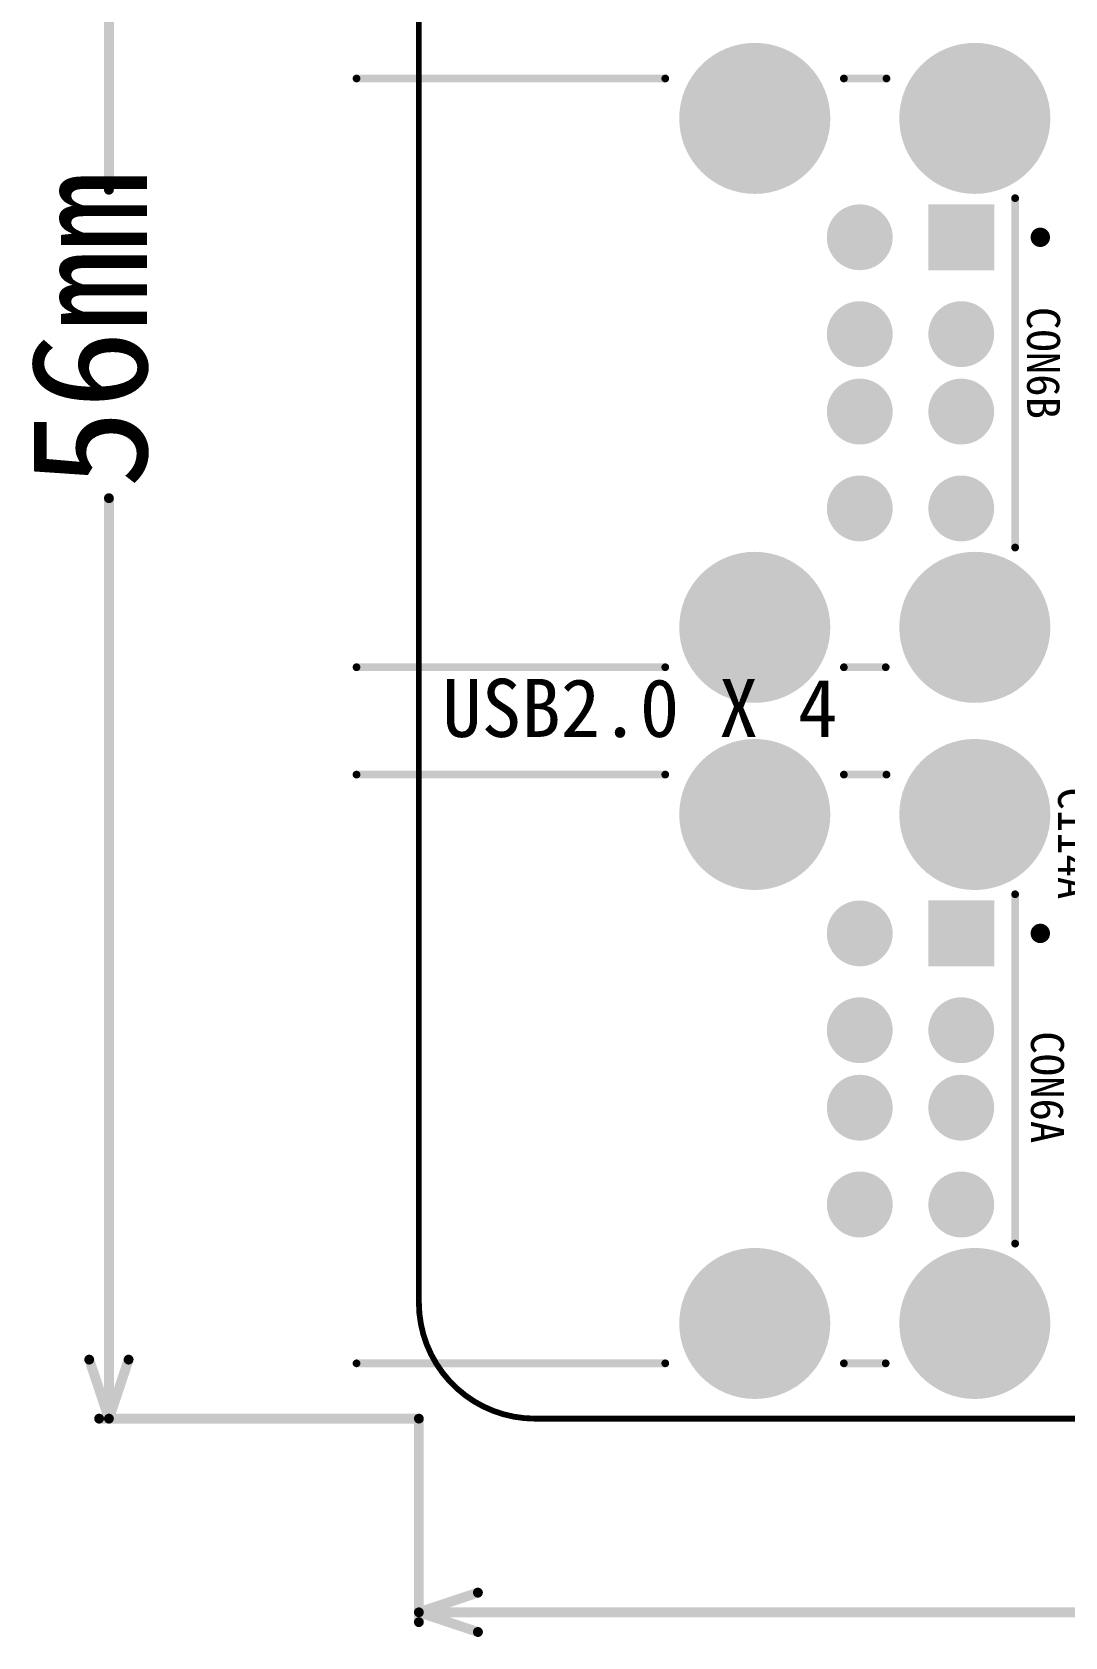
# Model space of a CAD drawing. Header units: millimetres. Extents: x 15 to 121, y 19 to 88.
# Drawn here: x 15.42 to 42.07, y 19.76 to 61.2 of the extents above; entities that cross this region are included whole.
import ezdxf

# ---------------------------------------------------------------- set-up
doc = ezdxf.new("R2010")
doc.units = ezdxf.units.MM
for name, color, linetype in [('KeepOutLayer', 6, 'Continuous'), ('Mechanical2', 216, 'Continuous'), ('TopOverlay', 2, 'Continuous'), ('TopSolder', 216, 'Continuous')]:
    doc.layers.add(name, color=color, linetype=linetype)

# ---------------------------------------------------------------- blocks, each defined once
blk = doc.blocks.new('VT_001_2_4W2200_55')
at = {"layer": 'TopOverlay', "const_width": 0.2}
for points in [[(3.03, 11.1), (1.95, 11.1)], [(15.61, 11.1), (7.64, 11.1)], [(-1.39, 8.01), (-1.39, -1.01)], [(3.03, -4.1), (1.93, -4.1)], [(15.61, -4.1), (7.64, -4.1)]]:
    blk.add_lwpolyline(points, dxfattribs=at)
at = {"layer": 'TopOverlay'}
for points, const_width in [([(1.9, 11.1, 1), (2, 11.1, 1)], 0.1), ([(2.98, 11.1, 1), (3.08, 11.1, 1)], 0.1), ([(7.59, 11.1, 1), (7.69, 11.1, 1)], 0.1), ([(15.56, 11.1, 1), (15.66, 11.1, 1)], 0.1), ([(-1.44, 8.01, 1), (-1.34, 8.01, 1)], 0.1), ([(-1.915, 0, 1), (-2.165, 0, 1)], 0.25), ([(-2.228, 0, 1), (-2.103, 0, 1)], 0.125), ([(-1.977, 0, 1), (-1.853, 0, 1)], 0.125), ([(-1.44, -1.01, 1), (-1.34, -1.01, 1)], 0.1), ([(1.88, -4.1, 1), (1.98, -4.1, 1)], 0.1), ([(2.98, -4.1, 1), (3.08, -4.1, 1)], 0.1), ([(7.59, -4.1, 1), (7.69, -4.1, 1)], 0.1), ([(15.56, -4.1, 1), (15.66, -4.1, 1)], 0.1)]:
    blk.add_lwpolyline(points, format="xyb", close=True, dxfattribs=dict(at, const_width=const_width))
at = {"layer": 'TopSolder'}
for points, const_width in [([(-1.325, 10.07, 1), (0.625, 10.07, 1)], 1.95), ([(4.355, 10.07, 1), (6.305, 10.07, 1)], 1.95), ([(-0.425, 7, 1), (0.425, 7, 1)], 0.85), ([(2.195, 7, 1), (3.045, 7, 1)], 0.85), ([(-0.425, 4.5, 1), (0.425, 4.5, 1)], 0.85), ([(2.195, 4.5, 1), (3.045, 4.5, 1)], 0.85), ([(-0.425, 2.5, 1), (0.425, 2.5, 1)], 0.85), ([(2.195, 2.5, 1), (3.045, 2.5, 1)], 0.85), ([(2.195, 0, 1), (3.045, 0, 1)], 0.85), ([(-1.325, -3.07, 1), (0.625, -3.07, 1)], 1.95), ([(4.355, -3.07, 1), (6.305, -3.07, 1)], 1.95)]:
    blk.add_lwpolyline(points, format="xyb", close=True, dxfattribs=dict(at, const_width=const_width))
blk.add_solid([(0.85, -0.85), (0.85, 0.85), (-0.85, -0.85), (-0.85, 0.85)], dxfattribs=at)
blk = doc.blocks.new('VT_001_2_4W2200_81')
at = {"layer": 'TopOverlay', "const_width": 0.2}
for points in [[(3.03, 11.1), (1.95, 11.1)], [(15.61, 11.1), (7.64, 11.1)], [(-1.39, 8.01), (-1.39, -1.01)], [(3.03, -4.1), (1.93, -4.1)], [(15.61, -4.1), (7.64, -4.1)]]:
    blk.add_lwpolyline(points, dxfattribs=at)
at = {"layer": 'TopOverlay'}
for points, const_width in [([(1.9, 11.1, 1), (2, 11.1, 1)], 0.1), ([(2.98, 11.1, 1), (3.08, 11.1, 1)], 0.1), ([(7.59, 11.1, 1), (7.69, 11.1, 1)], 0.1), ([(15.56, 11.1, 1), (15.66, 11.1, 1)], 0.1), ([(-1.44, 8.01, 1), (-1.34, 8.01, 1)], 0.1), ([(-1.915, 0, 1), (-2.165, 0, 1)], 0.25), ([(-2.228, 0, 1), (-2.103, 0, 1)], 0.125), ([(-1.977, 0, 1), (-1.853, 0, 1)], 0.125), ([(-1.44, -1.01, 1), (-1.34, -1.01, 1)], 0.1), ([(1.88, -4.1, 1), (1.98, -4.1, 1)], 0.1), ([(2.98, -4.1, 1), (3.08, -4.1, 1)], 0.1), ([(7.59, -4.1, 1), (7.69, -4.1, 1)], 0.1), ([(15.56, -4.1, 1), (15.66, -4.1, 1)], 0.1)]:
    blk.add_lwpolyline(points, format="xyb", close=True, dxfattribs=dict(at, const_width=const_width))
at = {"layer": 'TopSolder'}
for points, const_width in [([(-1.325, 10.07, 1), (0.625, 10.07, 1)], 1.95), ([(4.355, 10.07, 1), (6.305, 10.07, 1)], 1.95), ([(-0.425, 7, 1), (0.425, 7, 1)], 0.85), ([(2.195, 7, 1), (3.045, 7, 1)], 0.85), ([(-0.425, 4.5, 1), (0.425, 4.5, 1)], 0.85), ([(2.195, 4.5, 1), (3.045, 4.5, 1)], 0.85), ([(-0.425, 2.5, 1), (0.425, 2.5, 1)], 0.85), ([(2.195, 2.5, 1), (3.045, 2.5, 1)], 0.85), ([(2.195, 0, 1), (3.045, 0, 1)], 0.85), ([(-1.325, -3.07, 1), (0.625, -3.07, 1)], 1.95), ([(4.355, -3.07, 1), (6.305, -3.07, 1)], 1.95)]:
    blk.add_lwpolyline(points, format="xyb", close=True, dxfattribs=dict(at, const_width=const_width))
blk.add_solid([(0.85, -0.85), (0.85, 0.85), (-0.85, -0.85), (-0.85, 0.85)], dxfattribs=at)

msp = doc.modelspace()

# ---------------------------------------------------------------- linework, layer by layer
at = {"layer": 'KeepOutLayer', "const_width": 0.15}
for points in [[(25.4, 28.4), (25.4, 78.4)], [(28.4, 25.4), (107.4, 25.4)]]:
    msp.add_lwpolyline(points, dxfattribs=at)
at = {"layer": 'KeepOutLayer', "const_width": 0.075}
for points in [[(25.362, 28.4, 1), (25.438, 28.4, 1)], [(25.362, 28.4, 1), (25.438, 28.4, 1)], [(28.362, 25.4, 1), (28.437, 25.4, 1)], [(28.362, 25.4, 1), (28.437, 25.4, 1)]]:
    msp.add_lwpolyline(points, format="xyb", close=True, dxfattribs=at)
at = {"layer": 'KeepOutLayer', "const_width": 0.15}
msp.add_lwpolyline([(28.4, 25.4, -0.414214), (25.4, 28.4)], format="xyb", dxfattribs=at)
at = {"layer": 'Mechanical2', "const_width": 0.254}
for points in [[(17.4, 57.128), (17.4, 81.4)], [(17.4, 25.4), (17.4, 49.164)], [(16.892, 26.924), (17.4, 25.4)], [(17.4, 25.4), (17.908, 26.924)], [(17.146, 25.4), (25.4, 25.4)], [(25.4, 20.146), (25.4, 25.4)], [(25.4, 20.4), (26.924, 20.908)], [(25.4, 20.4), (63.659, 20.4)], [(25.4, 20.4), (26.924, 19.892)]]:
    msp.add_lwpolyline(points, dxfattribs=at)
at = {"layer": 'Mechanical2', "const_width": 0.127}
for points in [[(17.336, 57.128, 1), (17.463, 57.128, 1)], [(17.336, 49.164, 1), (17.463, 49.164, 1)], [(16.828, 26.924, 1), (16.955, 26.924, 1)], [(17.844, 26.924, 1), (17.971, 26.924, 1)], [(17.082, 25.4, 1), (17.209, 25.4, 1)], [(17.336, 25.4, 1), (17.463, 25.4, 1)], [(17.336, 25.4, 1), (17.463, 25.4, 1)], [(17.336, 25.4, 1), (17.463, 25.4, 1)], [(25.337, 25.4, 1), (25.463, 25.4, 1)], [(25.337, 25.4, 1), (25.463, 25.4, 1)], [(26.86, 20.908, 1), (26.988, 20.908, 1)], [(25.337, 20.4, 1), (25.463, 20.4, 1)], [(25.337, 20.4, 1), (25.463, 20.4, 1)], [(25.337, 20.4, 1), (25.463, 20.4, 1)], [(25.337, 20.146, 1), (25.463, 20.146, 1)], [(26.86, 19.892, 1), (26.988, 19.892, 1)]]:
    msp.add_lwpolyline(points, format="xyb", close=True, dxfattribs=at)

# ---------------------------------------------------------------- block references
at = {"rotation": 180}
for name, p in [('VT_001_2_4W2200_55', (39.4, 55.9)), ('VT_001_2_4W2200_81', (39.4, 37.928))]:
    msp.add_blockref(name, p, dxfattribs=at)

# ---------------------------------------------------------------- texts
at = {"layer": 'Mechanical2'}
msp.add_text('56mm', height=3, rotation=90, dxfattribs=at).set_placement((18.38, 49.418))
at = {"layer": 'TopOverlay'}
for s, height, rotation, p in [('CON6B', 0.85, 270, (41.1, 54.1)), ('USB2.0 X 4', 1.5, 360, (26, 43)), ('C114A', 0.85, 270, (41.9, 41.7)), ('CON6A', 0.85, 270, (41.2, 35.4))]:
    msp.add_text(s, height=height, rotation=rotation, dxfattribs=at).set_placement(p)

doc.saveas('drawing.dxf')
